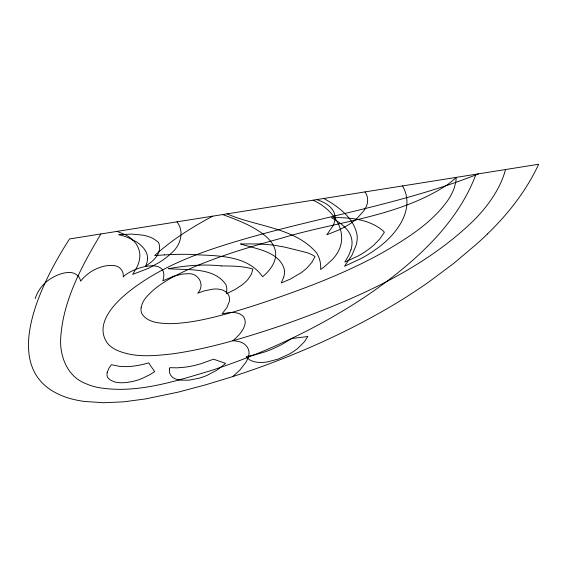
<?xml version="1.0" encoding="UTF-8"?>
<svg xmlns="http://www.w3.org/2000/svg" width="567" height="567" viewBox="0 0 567 567"><rect width="100%" height="100%" fill="white"/><g stroke="black" fill="none" stroke-linecap="round" stroke-linejoin="round"><path stroke-width="0.85" d="M505.53 169.54C502.525 180.774 497.089 191.221 490.434 200.704A172.106 80.535 -22.4 0 1 474.083 220.109C421.054 271.706 351.037 300.857 282.338 325.238C246.843 337.152 210.839 348.301 173.7 353.702C154.352 355.934 133.28 358.231 115.165 349.428A86.418 40.434 -22.4 0 1 107.149 342.801C94.625 324.558 113.336 304.458 126.909 293.252C151.488 273.138 180.873 259.877 210.697 249.558C298.724 219.734 392.095 208.231 478.668 173.814M35.211 298.611C37.762 290.254 43.567 283.068 50.966 278.489A21.61 10.114 -22.4 0 1 57.423 275.158A17.981 8.413 -22.4 0 1 63.731 273.117A16.223 7.591 -22.4 0 1 69.054 272.486C74.376 272.167 79.734 275.725 80.62 281.154C87.602 272.28 98.311 266.143 109.658 265.434A22.049 10.319 -22.4 0 1 114.662 265.71C120.126 266.249 124.003 271.572 123.209 276.93C131.962 267.461 170.483 255.859 162.842 280.849L173.325 276.306L181.518 274.244A24.509 11.468 -22.4 0 1 187.216 273.804C198.167 272.146 205.615 284.91 197.734 293.189L204.489 290.821L212.788 289.156A24.579 11.503 -22.4 0 1 218.245 289.085L222.838 290.084L226.375 292.203A41.03 19.2 -22.4 0 1 229.344 301.446L227.041 307.342L222.129 313.842L228.21 312.729A26.096 12.212 -22.4 0 1 236.836 312.97C240.146 313.615 243.562 315.55 244.625 318.952A36.678 17.159 -22.4 0 1 245.1 323.644C243.682 330.795 238.055 336.118 232.831 340.767A37.918 17.74 -22.4 0 1 237.927 341.426C245.142 342.199 251.138 349.392 248.36 356.636A48.656 22.765 -22.4 0 1 245.837 362.405L239.848 370.074L232.789 376.566L204.9 385.043L178.392 392.081L145.712 398.899L123.556 401.847L103.74 402.733L84.242 401.422A150.383 70.365 -22.4 0 1 67.615 397.779C-6.35 373.894 42.305 280.934 69.55 238.948L538.65 164.267C530.84 181.086 520.591 196.699 508.783 210.974A282.26 132.076 -22.4 0 1 487.4 234.022M475.982 174.246C461.736 212.71 433.16 243.803 401.918 269.474A286.824 134.216 -22.4 0 1 360.229 300.049C313.842 330.15 263.216 353.567 210.676 370.69C174.317 381.449 135.938 394.228 97.63 387.417A117.029 54.765 -22.4 0 1 85.808 383.639C67.232 376.651 59.237 355.651 60.775 337.053C63.405 299.589 82.038 265.604 100.883 233.958M212.788 216.147C192.107 227.147 172.028 239.699 154.692 255.561L164.387 254.902M232.789 376.566C284.627 359.719 335.04 338.244 382.47 311.326A321.347 150.368 -22.4 0 0 429.212 281.693L453.905 263.244L477.024 243.697A284.138 132.954 -22.4 0 0 487.4 234.022M221.165 265.937C231.768 266.043 242.633 265.923 252.868 269.07L251.472 274.059L248.268 279.014A32.34 15.132 -22.4 0 1 241.443 285.364L234.618 289.765L226.502 293.72L226.828 288.702A59.705 27.939 -22.4 0 0 225.701 284.329C213.525 266.866 187.16 270.303 168.484 268.701A141.325 66.126 -22.4 0 1 221.187 265.916M117 231.393L124.875 234.504A94.561 44.247 -22.4 0 1 132.848 240.117M222.64 214.574C243.661 222.193 293.55 240.103 269.119 270.261A45.112 21.107 -22.4 0 1 262.578 276.724C246.376 253.428 213.362 256.107 188.308 254.314A308.788 144.493 -22.4 0 0 164.387 254.902M316.634 199.612C325.536 202.213 336.266 208.663 334.962 219.415A52.759 24.686 -22.4 0 1 332.978 225.836L326.819 234.802L339.853 229.578L348.981 224.532A39.286 18.385 -22.4 0 0 356.686 218.756L363.766 210.896A43.298 20.256 -22.4 0 0 366.282 206.473C368.493 201.817 368.068 196.076 364.978 191.915M227.112 213.865C255.887 226.694 295.046 227.303 316.613 252.981A117.936 55.183 -22.4 0 1 320.702 267.234L320.638 269.531A54.517 25.508 -22.4 0 0 328.81 262.748C354.113 241.684 338.386 211.633 313.055 200.186M323.8 198.471C338.272 206.516 354.198 217.955 357.125 235.404A95.433 44.658 -22.4 0 1 356.232 244.88L352.008 255.178L344.552 266.235L361.342 258.403A72.335 33.85 -22.4 0 0 376.268 249.041C395.433 235.752 416.164 209.889 402.577 185.933M132.841 240.117C138.249 244.987 141.02 252.62 139.432 259.792A77.006 36.033 -22.4 0 1 137.094 266.859L132.671 274.4L148.377 268.354L159.646 262.188A49.393 23.112 -22.4 0 0 171.312 253.173C180.476 245.837 184.714 231.726 176.982 221.846M147.548 258.517L147.448 259.962A53.461 25.019 -22.4 0 1 145.599 266.207L151.467 261.904A29.342 13.728 -22.4 0 0 155.805 257.446C159.284 253.3 160.908 247.233 158.413 242.187L153.522 238.735A70.315 32.9 -22.4 0 0 142.629 235.114L131.636 234.079L118.786 234.688A124.123 58.082 -22.4 0 1 128.213 237.644L136.165 241.698A108.736 50.881 -22.4 0 1 140.51 245.036C144.479 248.36 147.732 253.144 147.548 258.517M141.112 307.789L140.992 309.504A43.248 20.235 -22.4 0 0 142.097 314.097C148.122 323.07 160.631 323.318 170.362 323.679C191.66 323.183 212.469 317.825 232.867 312.133A492.638 230.521 -22.4 0 0 261.16 303.317C302.509 289.453 343.652 274.152 381.903 253.01C405.986 239.083 430.764 223.937 447.37 201.051A102.081 47.77 -22.4 0 0 454.33 187.649L455.719 182.454L456.286 177.379A61.86 28.945 -22.4 0 1 447.384 184.729C398.091 217.253 336.791 221.307 281.452 238.211C250.827 246.525 220.294 255.625 191.1 268.198C174.735 275.753 157.548 283.812 145.712 297.873A42.178 19.739 -22.4 0 0 142.097 304.089L141.112 307.789M169.469 369.145C168.846 372.618 170.518 376.29 173.615 378.005A32.014 14.983 -22.4 0 0 179.845 380.088L188.804 380.209L199.3 378.154A32.021 14.983 -22.4 0 0 207.139 375.34L217.019 370.102L225.645 363.383L213.504 359.18L201.937 363.419A56.119 26.259 -22.4 0 1 185.14 367.175L177.223 367.841L169.76 367.678L169.469 369.145M107.191 372.321L106.979 374.922A28.123 13.161 -22.4 0 0 108.262 378.232C114.555 384.398 124.648 382.966 132.55 381.499A29.824 13.955 -22.4 0 0 142.551 378.281L149.943 374.624L154.671 371.619L149.83 364.638A202.639 94.824 -22.4 0 1 148.802 362.837A51.484 24.09 -22.4 0 1 125.86 366.629L119.198 366.325L111.458 364.694L109.105 367.912L107.191 372.321M351.001 249.629L348.62 255.611L344.814 262.103L357.77 256.149A50.555 23.658 -22.4 0 0 373.88 245.036L379.933 238.799L384.362 232.286A56.955 26.649 -22.4 0 0 383.094 230.819C368.954 218.933 349.222 217.218 331.447 217.707C340.831 222.93 351.781 230.45 352.043 242.364A78.395 36.685 -22.4 0 1 351.001 249.629M283.684 277.22L281.239 282.961L290.332 279.077L300.765 272.975A38.06 17.811 -22.4 0 0 307.073 267.844L311.893 262.351L315.025 256.617L312.261 254.81L307.442 252.754L284.91 247.155L272.954 245.029L259.374 243.93L240.5 243.945C256.015 249.033 280.119 251.479 284.528 270.317A63.015 29.484 -22.4 0 1 283.684 277.22M307.768 336.507L304.486 341.738L297.774 348.365A35.147 16.45 -22.4 0 1 288.837 354.276L278.149 359.095L267.546 361.888A30.334 14.196 -22.4 0 1 260.735 362.462C255.462 362.433 249.36 361.222 246.241 356.53L255.207 354.722L263.995 352.192A53.433 25.005 -22.4 0 0 272.585 348.939L280.991 344.956L291.913 338.52L307.768 336.507"/></g></svg>
